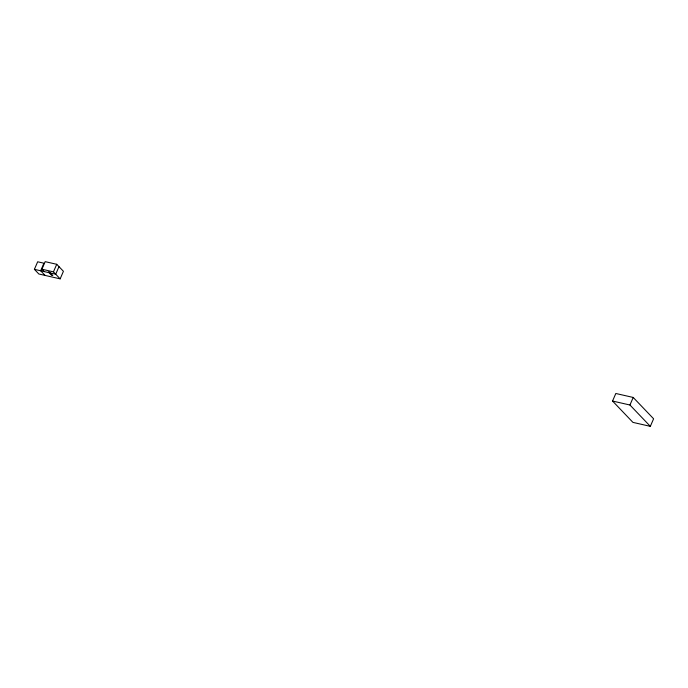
<?xml version="1.0" encoding="UTF-8"?>
<svg xmlns="http://www.w3.org/2000/svg" width="688" height="688" viewBox="0 0 688 688"><rect width="100%" height="100%" fill="white"/><g stroke="black" fill="none" stroke-linecap="round" stroke-linejoin="round"><path stroke-width="1.03" d="M58.979 266.643L55.711 274.202L44.152 271.571L41.908 269.223L45.176 261.655L56.734 264.295L63.425 271.296L60.157 278.855L38.846 273.996L34.4 269.343L37.668 261.784L43.937 263.212L40.661 270.771L45.107 275.432M60.157 278.855L53.458 271.855L56.734 264.295M612.552 401.044L615.82 393.484L633.209 397.449L653.6 418.777L650.332 426.345L632.934 422.38L612.552 401.044L629.941 405.008L650.332 426.345M629.941 405.008L633.209 397.449M41.908 269.223L53.458 271.855M34.4 269.343L44.152 271.571M49.674 272.259L48.349 271.958L51.48 275.243L52.804 275.544L49.674 272.259"/></g></svg>
